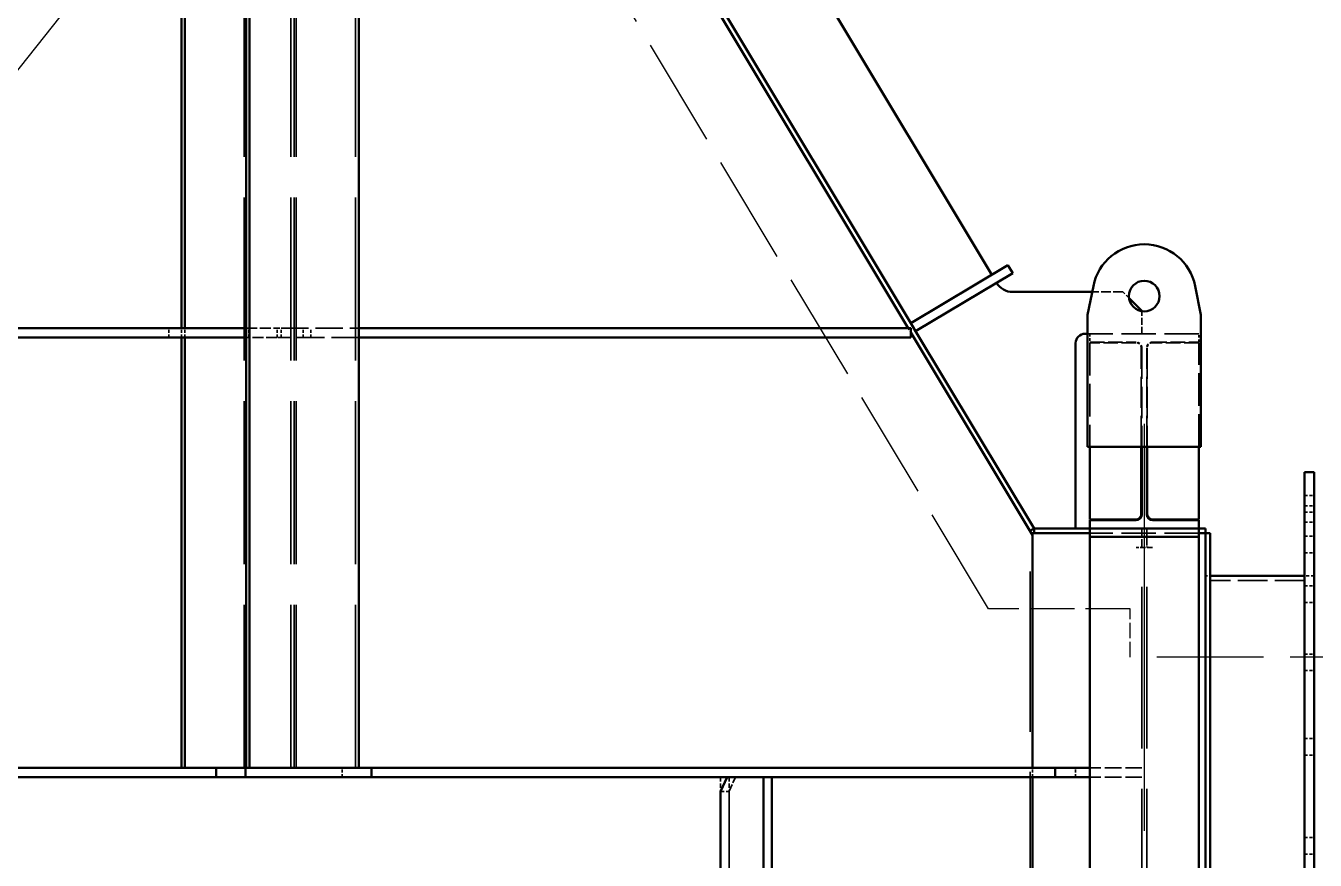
# Model space of a CAD drawing. Header units: inches. Extents: x 11 to 1621, y 11 to 1332.
# Drawn here: x 562.3 to 630.7, y 383.5 to 427.7 of the extents above; entities that cross this region are included whole.
import ezdxf

# ---------------------------------------------------------------- set-up
doc = ezdxf.new("R2010")
doc.units = ezdxf.units.IN
doc.header["$LTSCALE"] = 48
doc.header["$MEASUREMENT"] = 0
doc.linetypes.add('CHAIN', pattern=[0.7087, 0.4724, -0.0591, 0.1181, -0.0591])
doc.linetypes.add('DASHED', pattern=[0.2067, 0.1654, -0.0413])
for name, color, linetype, lineweight in [('Centerline (ANSI)', 7, 'Continuous', 25), ('Hidden (ANSI)', 7, 'DASHED', 35), ('Sketch Geometry (ANSI)', 7, 'Continuous', 25), ('Symbol (ANSI)', 7, 'Continuous', 25), ('Visible (ANSI)', 7, 'Continuous', 50)]:
    doc.layers.add(name, color=color, linetype=linetype, lineweight=lineweight)
doc.styles.add('Dimension Text', font='tahoma.ttf')
doc.dimstyles.new('ELC angle$7', dxfattribs={"dimscale": 48, "dimtxt": 0.12, "dimasz": 0.098425, "dimexe": 0.125, "dimexo": 0.0625, "dimgap": 0.031496, "dimtad": 0, "dimtih": 1, "dimtoh": 1, "dimzin": 0, "dimdsep": 46, "dimtxsty": 'Dimension Text', "dimcen": 0.09, "dimdle": 0.393701, "dimclrd": 256, "dimclre": 256, "dimclrt": 256, "dimadec": 1, "dimazin": 0, "dimtfac": 1, "dimtofl": 0, "dimtmove": 0, "dimatfit": 3, "dimfxl": 0, "dimtolj": 1, "dimtzin": 0, "dimlwd": -1, "dimlwe": -1, "dimarcsym": 0})

msp = doc.modelspace()

# ---------------------------------------------------------------- linework, layer by layer
at = {"layer": 'Centerline (ANSI)', "linetype": 'CHAIN', "ltscale": 0.952448}
msp.add_line((621.627429, 406.627735), (621.627429, 286.951101), dxfattribs=at)
at = {"layer": 'Hidden (ANSI)', "ltscale": 1.088885}
for p, q in [((573.920766, 388.380235), (573.920766, 453.201101)), ((576.384726, 388.380235), (576.384726, 453.201101)), ((576.566882, 388.380235), (576.566882, 453.201101)), ((576.67303, 388.380235), (576.67303, 453.201101)), ((579.813812, 388.380235), (579.813812, 453.201101))]:
    msp.add_line(p, q, dxfattribs=at)
at = {"layer": 'Hidden (ANSI)', "ltscale": 0.064572}
msp.add_line((620.497429, 413.616485), (618.867639, 413.616485), dxfattribs=at)
at = {"layer": 'Hidden (ANSI)', "ltscale": 0.018104}
msp.add_line((620.497429, 413.616485), (620.821827, 413.292087), dxfattribs=at)
at = {"layer": 'Hidden (ANSI)', "ltscale": 0.047437}
msp.add_line((621.497429, 411.397735), (621.497429, 412.595702), dxfattribs=at)
at = {"layer": 'Hidden (ANSI)', "ltscale": 0.019741}
for p, q in [((569.930108, 411.201101), (569.930108, 411.701101)), ((570.597827, 411.201101), (570.597827, 411.701101)), ((570.779983, 411.201101), (570.779983, 411.701101)), ((573.951453, 411.201101), (573.951453, 411.701101)), ((574.169575, 411.201101), (574.169575, 411.701101)), ((575.659166, 411.201101), (575.659166, 411.701101)), ((575.877287, 411.201101), (575.877287, 411.701101)), ((577.052445, 411.201101), (577.052445, 411.701101)), ((577.448841, 411.201101), (577.448841, 411.701101)), ((630.127429, 402.817735), (630.627429, 402.817735)), ((630.127429, 402.276022), (630.627429, 402.276022)), ((630.127429, 401.942735), (630.627429, 401.942735)), ((630.127429, 401.401022), (630.627429, 401.401022)), ((630.127429, 400.664222), (630.627429, 400.664222)), ((630.127429, 399.789222), (630.627429, 399.789222)), ((630.627429, 398.567735), (630.127429, 398.567735)), ((630.127429, 398.022022), (630.627429, 398.022022)), ((630.127429, 397.147022), (630.627429, 397.147022)), ((630.127429, 394.414483), (630.627429, 394.414483)), ((630.127429, 393.539483), (630.627429, 393.539483)), ((630.127429, 389.930433), (630.627429, 389.930433)), ((630.127429, 389.055433), (630.627429, 389.055433)), ((579.106822, 387.880235), (579.106822, 388.380235)), ((615.703003, 387.880235), (615.703003, 388.380235)), ((615.703003, 387.880235), (615.703003, 388.380235)), ((615.703003, 387.880235), (615.703003, 388.380235)), ((617.992429, 387.880235), (617.992429, 388.380235)), ((599.617519, 387.130235), (599.172373, 387.130235)), ((630.127429, 384.680286), (630.627429, 384.680286)), ((630.127429, 383.805286), (630.627429, 383.805286))]:
    msp.add_line(p, q, dxfattribs=at)
at = {"layer": 'Hidden (ANSI)', "ltscale": 0.072651}
for p, q in [((574.026914, 411.701101), (575.659166, 411.701101)), ((575.659166, 411.201101), (574.026914, 411.201101))]:
    msp.add_line(p, q, dxfattribs=at)
at = {"layer": 'Hidden (ANSI)', "ltscale": 0.018906}
for p, q in [((575.659166, 411.701101), (575.877287, 411.701101)), ((575.877287, 411.201101), (575.659166, 411.201101))]:
    msp.add_line(p, q, dxfattribs=at)
at = {"layer": 'Hidden (ANSI)', "ltscale": 0.183474}
for p, q in [((575.877287, 411.701101), (579.995968, 411.701101)), ((579.995968, 411.201101), (575.877287, 411.201101))]:
    msp.add_line(p, q, dxfattribs=at)
at = {"layer": 'Hidden (ANSI)', "ltscale": 0.010796}
msp.add_line((609.116035, 411.701101), (609.25261, 411.473362), dxfattribs=at)
at = {"layer": 'Hidden (ANSI)', "ltscale": 0.004463}
msp.add_line((618.627429, 411.397735), (618.742429, 411.397735), dxfattribs=at)
at = {"layer": 'Hidden (ANSI)', "ltscale": 0.01736}
for p, q in [((618.742429, 411.397735), (618.742429, 410.957735)), ((624.512429, 410.957735), (624.512429, 411.397735))]:
    msp.add_line(p, q, dxfattribs=at)
at = {"layer": 'Hidden (ANSI)', "ltscale": 0.22886}
for p, q in [((624.512429, 411.397735), (618.742429, 411.397735)), ((624.512429, 400.817735), (618.742429, 400.817735))]:
    msp.add_line(p, q, dxfattribs=at)
at = {"layer": 'Hidden (ANSI)', "ltscale": 0.097317}
for p, q in [((618.742429, 410.957735), (621.197429, 410.957735)), ((621.197429, 410.925235), (618.742429, 410.925235)), ((622.057429, 410.957735), (624.512429, 410.957735)), ((624.512429, 410.925235), (622.057429, 410.925235))]:
    msp.add_line(p, q, dxfattribs=at)
at = {"layer": 'Hidden (ANSI)', "ltscale": 0.219238}
for p, q in [((618.742429, 410.925235), (618.742429, 405.397735)), ((624.512429, 405.397735), (624.512429, 410.925235))]:
    msp.add_line(p, q, dxfattribs=at)
at = {"layer": 'Hidden (ANSI)', "ltscale": 0.208623}
for p, q in [((621.464929, 405.397735), (621.464929, 410.657735)), ((621.497429, 410.657735), (621.497429, 405.397735)), ((621.757429, 405.397735), (621.757429, 410.657735)), ((621.789929, 410.657735), (621.789929, 405.397735))]:
    msp.add_line(p, q, dxfattribs=at)
at = {"layer": 'Hidden (ANSI)', "ltscale": 1.070374}
msp.add_line((615.589156, 315.948575), (615.589156, 400.907146), dxfattribs=at)
at = {"layer": 'Hidden (ANSI)', "ltscale": 0.05014}
for p, q in [((621.497429, 400.113796), (621.497429, 401.067735)), ((621.757429, 401.067735), (621.757429, 400.113796))]:
    msp.add_line(p, q, dxfattribs=at)
at = {"layer": 'Hidden (ANSI)', "ltscale": 0.034026}
msp.add_line((622.057429, 400.067735), (621.197429, 400.067735), dxfattribs=at)
at = {"layer": 'Hidden (ANSI)', "ltscale": 1.080095}
for p, q in [((621.497429, 292.951101), (621.497429, 400.113796)), ((621.757429, 292.951101), (621.757429, 400.113796))]:
    msp.add_line(p, q, dxfattribs=at)
at = {"layer": 'Hidden (ANSI)', "ltscale": 0.00982}
msp.add_line((624.877429, 398.567735), (625.127429, 398.567735), dxfattribs=at)
at = {"layer": 'Hidden (ANSI)', "ltscale": 0.198306}
msp.add_line((630.127429, 398.317735), (625.127429, 398.317735), dxfattribs=at)
at = {"layer": 'Hidden (ANSI)', "ltscale": 0.109222}
for p, q in [((621.497429, 388.380235), (618.742429, 388.380235)), ((621.497429, 387.880235), (618.742429, 387.880235))]:
    msp.add_line(p, q, dxfattribs=at)
at = {"layer": 'Hidden (ANSI)', "ltscale": 0.029661}
for p, q in [((599.172373, 387.880235), (599.172373, 387.130235)), ((599.617519, 387.880235), (599.617519, 387.130235))]:
    msp.add_line(p, q, dxfattribs=at)
at = {"layer": 'Hidden (ANSI)', "ltscale": 0.041988}
msp.add_line((599.959061, 387.880235), (599.617519, 387.130235), dxfattribs=at)
at = {"layer": 'Hidden (ANSI)', "ltscale": 1.182856}
msp.add_line((599.617519, 387.130235), (599.617519, 328.451101), dxfattribs=at)
at = {"layer": 'Hidden (ANSI)', "ltscale": 0.018599}
for centre, start, end in [((621.197429, 410.657735), 0, 90), ((622.057429, 410.657735), 90, 180)]:
    msp.add_arc(centre, 0.3, start, end, dxfattribs=at)
at = {"layer": 'Hidden (ANSI)', "ltscale": 0.016574}
for centre, start, end in [((621.197429, 410.657735), 0, 90), ((622.057429, 410.657735), 90, 180)]:
    msp.add_arc(centre, 0.2675, start, end, dxfattribs=at)
at = {"layer": 'Hidden (ANSI)', "ltscale": 0.018773}
for points, knots in [([(621.197429, 400.067735), (621.235121, 400.067735), (621.27532, 400.067646), (621.349241, 400.068346), (621.382961, 400.069256), (621.436671, 400.073994), (621.459899, 400.078219), (621.490265, 400.092296), (621.497429, 400.102271), (621.497429, 400.113796)], [0, 0, 0, 0, 0.28720885, 0.28720885, 0.5744177, 0.5744177, 0.867130676, 0.867130676, 1.159843651, 1.159843651, 1.159843651, 1.159843651]), ([(621.757429, 400.113796), (621.757429, 400.102271), (621.764594, 400.092296), (621.794959, 400.078219), (621.818187, 400.073994), (621.871897, 400.069256), (621.905617, 400.068346), (621.979538, 400.067646), (622.019738, 400.067735), (622.057429, 400.067735)], [-1.159843651, -1.159843651, -1.159843651, -1.159843651, -0.867130676, -0.867130676, -0.5744177, -0.5744177, -0.28720885, -0.28720885, 0, 0, 0, 0])]:
    msp.add_open_spline(points, degree=3, knots=knots, dxfattribs=at)
at = {"layer": 'Sketch Geometry (ANSI)', "linetype": 'DASHED', "ltscale": 0.731838}
msp.add_line((613.377429, 396.817735), (553.627429, 496.451101), dxfattribs=at)
at = {"layer": 'Sketch Geometry (ANSI)', "linetype": 'DASHED', "ltscale": 0.297509}
msp.add_line((620.877429, 396.817735), (613.377429, 396.817735), dxfattribs=at)
at = {"layer": 'Sketch Geometry (ANSI)', "linetype": 'DASHED', "ltscale": 0.101583}
msp.add_line((620.877429, 394.255235), (620.877429, 396.817735), dxfattribs=at)
at = {"layer": 'Sketch Geometry (ANSI)', "linetype": 'DASHED', "ltscale": 0.713284}
msp.add_line((804.877429, 394.255235), (620.877429, 394.255235), dxfattribs=at)
at = {"layer": 'Visible (ANSI)'}
for p, q in [((613.540645, 414.530983), (588.765386, 455.843826)), ((570.597827, 411.701101), (570.597827, 453.201101)), ((570.779983, 411.701101), (570.779983, 453.201101)), ((574.026914, 388.380235), (574.026914, 453.201101)), ((574.20907, 388.380235), (574.20907, 453.201101)), ((579.995968, 388.380235), (579.995968, 453.201101)), ((584.220199, 453.215009), (609.116035, 411.701101)), ((584.477352, 453.272298), (609.25261, 411.959454)), ((614.398252, 415.045288), (609.25261, 411.959454)), ((614.655405, 414.616485), (614.398252, 415.045288)), ((609.509763, 411.53065), (614.655405, 414.616485)), ((618.867639, 413.616485), (614.655405, 413.616485)), ((618.929336, 413.929516), (618.627429, 412.397735)), ((624.627429, 412.397735), (624.325523, 413.929516)), ((620.821827, 413.292087), (621.497429, 412.616485)), ((618.627429, 412.397735), (618.627429, 405.397735)), ((621.497429, 412.595702), (621.497429, 412.616485)), ((624.627429, 405.397735), (624.627429, 412.397735)), ((557.157553, 411.701101), (574.026914, 411.701101)), ((579.995968, 411.701101), (609.25261, 411.701101)), ((609.25261, 411.959454), (609.509763, 411.53065)), ((609.25261, 411.201101), (609.25261, 411.701101)), ((609.25261, 411.473362), (615.703003, 400.717305)), ((609.509763, 411.53065), (615.78436, 401.067735)), ((574.026914, 411.201101), (557.157553, 411.201101)), ((570.597827, 388.380235), (570.597827, 411.201101)), ((570.779983, 388.380235), (570.779983, 411.201101)), ((609.25261, 411.201101), (579.995968, 411.201101)), ((617.992429, 401.067735), (617.992429, 410.897735)), ((618.492429, 411.397735), (618.627429, 411.397735)), ((618.627429, 405.397735), (624.627429, 405.397735)), ((618.742429, 405.397735), (618.742429, 401.540235)), ((621.464929, 401.807735), (621.464929, 405.397735)), ((621.497429, 405.397735), (621.497429, 401.807735)), ((621.757429, 401.807735), (621.757429, 405.397735)), ((621.789929, 405.397735), (621.789929, 401.807735)), ((624.512429, 401.540235), (624.512429, 405.397735)), ((630.127429, 404.067735), (630.127429, 335.920116)), ((630.627429, 404.067735), (630.127429, 404.067735)), ((630.627429, 335.920116), (630.627429, 404.067735)), ((618.742429, 401.540235), (621.197429, 401.540235)), ((621.197429, 401.507735), (618.742429, 401.507735)), ((618.742429, 401.507735), (618.742429, 401.067735)), ((622.057429, 401.540235), (624.512429, 401.540235)), ((624.512429, 401.507735), (622.057429, 401.507735)), ((624.512429, 401.067735), (624.512429, 401.507735)), ((615.569958, 400.939158), (615.78436, 401.067735)), ((615.703003, 388.380235), (615.703003, 400.817735)), ((618.742429, 400.817735), (615.703003, 400.817735)), ((615.703003, 388.380235), (615.703003, 400.717305)), ((618.742429, 401.067735), (615.78436, 401.067735)), ((615.78436, 401.067735), (615.78436, 400.817735)), ((618.742429, 401.067735), (624.512429, 401.067735)), ((618.742429, 400.627735), (618.742429, 401.067735)), ((624.512429, 400.627735), (618.742429, 400.627735)), ((618.742429, 400.627735), (618.742429, 292.951101)), ((624.877429, 401.067735), (624.512429, 401.067735)), ((624.512429, 401.067735), (624.512429, 400.627735)), ((624.877429, 400.817735), (624.512429, 400.817735)), ((624.512429, 335.920116), (624.512429, 400.627735)), ((624.877429, 400.817735), (624.877429, 401.067735)), ((624.877429, 335.920116), (624.877429, 400.817735)), ((624.877429, 400.817735), (625.127429, 400.817735)), ((625.127429, 400.817735), (625.127429, 335.920116)), ((630.127429, 398.567735), (625.127429, 398.567735)), ((572.429631, 388.380235), (557.157553, 388.380235)), ((572.429631, 387.880235), (572.429631, 388.380235)), ((573.991619, 388.380235), (572.429631, 388.380235)), ((573.991619, 387.880235), (573.991619, 388.380235)), ((580.668809, 388.380235), (573.991619, 388.380235)), ((580.668809, 387.880235), (580.668809, 388.380235)), ((616.907553, 388.380235), (580.668809, 388.380235)), ((618.742429, 388.380235), (616.907553, 388.380235)), ((616.907553, 387.880235), (616.907553, 388.380235)), ((572.429631, 387.880235), (557.157553, 387.880235)), ((573.991619, 387.880235), (572.429631, 387.880235)), ((580.668809, 387.880235), (573.991619, 387.880235)), ((616.907553, 387.880235), (580.668809, 387.880235)), ((599.172373, 387.130235), (599.513915, 387.880235)), ((601.449323, 387.880235), (601.894469, 387.880235)), ((601.449323, 363.630235), (601.449323, 387.880235)), ((601.894469, 363.630235), (601.894469, 387.880235)), ((615.703003, 363.130235), (615.703003, 387.880235)), ((615.703003, 363.130235), (615.703003, 387.880235)), ((618.742429, 387.880235), (616.907553, 387.880235)), ((599.172373, 387.130235), (599.172373, 369.701101))]:
    msp.add_line(p, q, dxfattribs=at)
msp.add_circle((621.627429, 413.397735), 0.8125, dxfattribs=at)
for centre, radius, start, end in [((621.627429, 413.397735), 2.75, 11.14980246, 168.85019754), ((614.655405, 414.616485), 1, 210.95106124, 270), ((618.492429, 410.897735), 0.5, 90, 180), ((621.197429, 401.807735), 0.3, 270, 0), ((621.197429, 401.807735), 0.2675, 270, 0), ((622.057429, 401.807735), 0.3, 180, 270), ((622.057429, 401.807735), 0.2675, 180, 270)]:
    msp.add_arc(centre, radius, start, end, dxfattribs=at)

# ---------------------------------------------------------------- leaders
at = {"layer": 'Symbol (ANSI)'}
for points in [[(548.107327, 407.993553), (599.158483, 472.266113)], [(565.059706, 373.525229), (185.323221, 426.948659)]]:
    msp.add_leader(points, dimstyle='ELC angle$7', override={"dimtad": 0}, dxfattribs=at)

doc.saveas('drawing.dxf')
